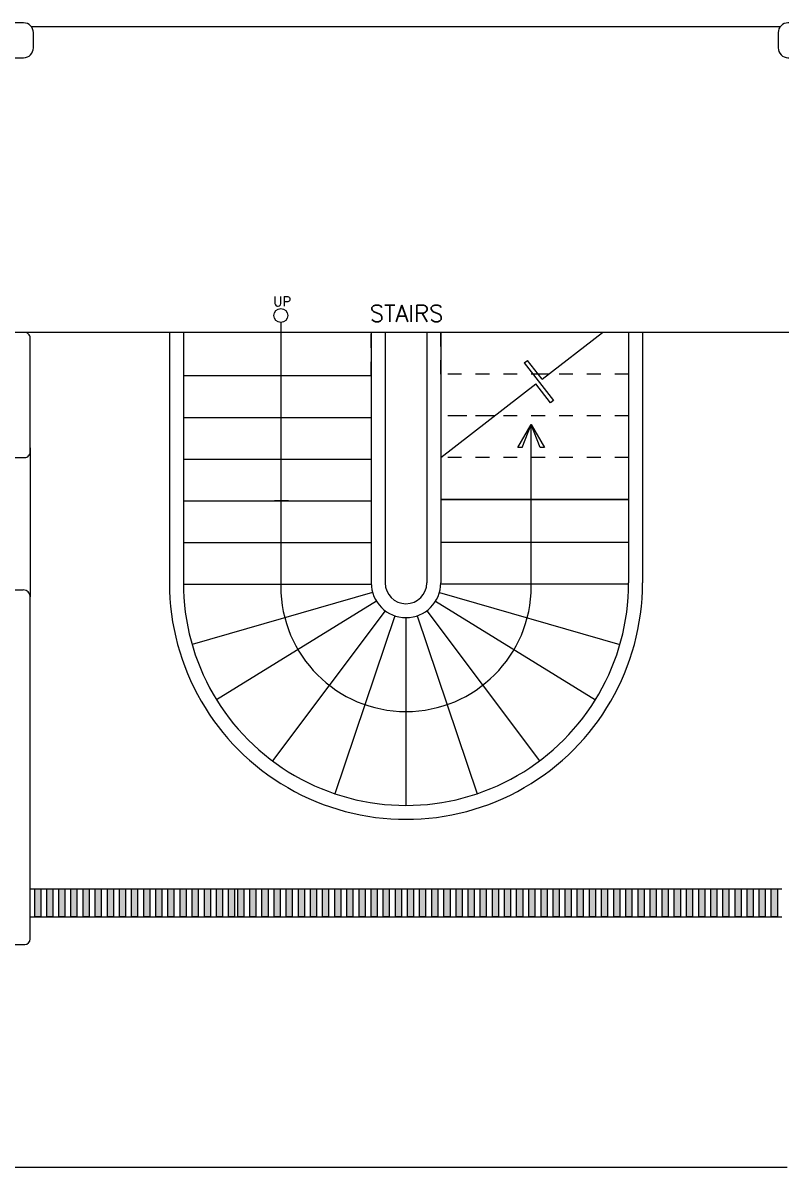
# Model space of a CAD drawing. Header units: metres. Extents: x -232 to 581, y 30 to 789.
# Drawn here: x 101.51 to 106.96, y 726.69 to 734.91 of the extents above; entities that cross this region are included whole.
import ezdxf

# ---------------------------------------------------------------- set-up
doc = ezdxf.new("R2010")
doc.units = ezdxf.units.M
doc.linetypes.add('DASHED', pattern=[0.75, 0.5, -0.25])
for name, color, linetype, lineweight in [('A-DOOR', 35, 'Continuous', 5), ('A-WALL', 250, 'Continuous', 20), ('muros bajitos', 252, 'Continuous', 5), ('textos', 7, 'Continuous', 0)]:
    doc.layers.add(name, color=color, linetype=linetype, lineweight=lineweight)
doc.layers.add('PISO', color=7, linetype='Continuous', lineweight=5, true_color=0xe6e6e6)
doc.styles.add('Roman', font='romans')
doc.styles.get("Standard").update_dxf_attribs({"font": 'arial.ttf'})

# ---------------------------------------------------------------- blocks, each defined once
blk = doc.blocks.new('27.11.2025 LN09 1ER NIVEL')
at = {"layer": 'A-DOOR', "true_color": 0x000000}
h = blk.add_hatch(color=18, dxfattribs=at)
h.dxf.hatch_style = 1
h.paths.add_polyline_path([(181.2694, 93.2441), (181.3127, 93.2441), (181.3127, 93.0441), (181.2694, 93.0441)])
h.paths.add_polyline_path([(181.1819, 93.2441), (181.2252, 93.2441), (181.2252, 93.0441), (181.1819, 93.0441)])
h.paths.add_polyline_path([(181.0944, 93.2441), (181.1376, 93.2441), (181.1376, 93.0441), (181.0944, 93.0441)])
h.paths.add_polyline_path([(181.0078, 93.2441), (181.0511, 93.2441), (181.0511, 93.0441), (181.0078, 93.0441)])
h.paths.add_polyline_path([(180.9203, 93.2441), (180.9636, 93.2441), (180.9636, 93.0441), (180.9203, 93.0441)])
h.paths.add_polyline_path([(180.8338, 93.2441), (180.877, 93.2441), (180.877, 93.0441), (180.8338, 93.0441)])
h.paths.add_polyline_path([(180.7463, 93.2441), (180.7895, 93.2441), (180.7895, 93.0441), (180.7463, 93.0441)])
h.paths.add_polyline_path([(180.6597, 93.2441), (180.703, 93.2441), (180.703, 93.0441), (180.6597, 93.0441)])
h.paths.add_polyline_path([(180.5722, 93.2441), (180.6155, 93.2441), (180.6155, 93.0441), (180.5722, 93.0441)])
h.paths.add_polyline_path([(180.4847, 93.2441), (180.5279, 93.2441), (180.5279, 93.0441), (180.4847, 93.0441)])
h.paths.add_polyline_path([(180.3971, 93.2441), (180.4404, 93.2441), (180.4404, 93.0441), (180.3971, 93.0441)])
h.paths.add_polyline_path([(180.3106, 93.2441), (180.3539, 93.2441), (180.3539, 93.0441), (180.3106, 93.0441)])
h.paths.add_polyline_path([(180.2231, 93.2441), (180.2663, 93.2441), (180.2663, 93.0441), (180.2231, 93.0441)])
h.paths.add_polyline_path([(180.1365, 93.2441), (180.1798, 93.2441), (180.1798, 93.0441), (180.1365, 93.0441)])
h.paths.add_polyline_path([(180.049, 93.2441), (180.0923, 93.2441), (180.0923, 93.0441), (180.049, 93.0441)])
h.paths.add_polyline_path([(179.9625, 93.2441), (180.0057, 93.2441), (180.0057, 93.0441), (179.9625, 93.0441)])
h.paths.add_polyline_path([(179.875, 93.2441), (179.9182, 93.2441), (179.9182, 93.0441), (179.875, 93.0441)])
h.paths.add_polyline_path([(179.8091, 93.2441), (179.8523, 93.2441), (179.8523, 93.0441), (179.8091, 93.0441)])
h.paths.add_polyline_path([(179.7215, 93.2441), (179.7648, 93.2441), (179.7648, 93.0441), (179.7215, 93.0441)])
h.paths.add_polyline_path([(179.635, 93.2441), (179.6783, 93.2441), (179.6783, 93.0441), (179.635, 93.0441)])
h.paths.add_polyline_path([(179.5475, 93.2441), (179.5907, 93.2441), (179.5907, 93.0441), (179.5475, 93.0441)])
h.paths.add_polyline_path([(179.4609, 93.2441), (179.5042, 93.2441), (179.5042, 93.0441), (179.4609, 93.0441)])
h.paths.add_polyline_path([(179.3734, 93.2441), (179.4167, 93.2441), (179.4167, 93.0441), (179.3734, 93.0441)])
h.paths.add_polyline_path([(179.2869, 93.2441), (179.3301, 93.2441), (179.3301, 93.0441), (179.2869, 93.0441)])
h.paths.add_polyline_path([(179.1993, 93.2441), (179.2426, 93.2441), (179.2426, 93.0441), (179.1993, 93.0441)])
h.paths.add_polyline_path([(179.1118, 93.2441), (179.1551, 93.2441), (179.1551, 93.0441), (179.1118, 93.0441)])
h.paths.add_polyline_path([(179.0243, 93.2441), (179.0676, 93.2441), (179.0676, 93.0441), (179.0243, 93.0441)])
h.paths.add_polyline_path([(178.9378, 93.2441), (178.981, 93.2441), (178.981, 93.0441), (178.9378, 93.0441)])
h.paths.add_polyline_path([(178.8502, 93.2441), (178.8935, 93.2441), (178.8935, 93.0441), (178.8502, 93.0441)])
h.paths.add_polyline_path([(178.7637, 93.2441), (178.807, 93.2441), (178.807, 93.0441), (178.7637, 93.0441)])
h.paths.add_polyline_path([(178.6762, 93.2441), (178.7194, 93.2441), (178.7194, 93.0441), (178.6762, 93.0441)])
h.paths.add_polyline_path([(178.5896, 93.2441), (178.6329, 93.2441), (178.6329, 93.0441), (178.5896, 93.0441)])
h.paths.add_polyline_path([(178.5021, 93.2441), (178.5454, 93.2441), (178.5454, 93.0441), (178.5021, 93.0441)])
h.paths.add_polyline_path([(178.4155, 93.2441), (178.4588, 93.2441), (178.4588, 93.0441), (178.4155, 93.0441)], flags=0)
h.paths.add_polyline_path([(183.7093, 93.2441), (183.7525, 93.2441), (183.7525, 93.0441), (183.7093, 93.0441)])
h.paths.add_polyline_path([(183.6227, 93.2441), (183.666, 93.2441), (183.666, 93.0441), (183.6227, 93.0441)])
h.paths.add_polyline_path([(183.5352, 93.2441), (183.5785, 93.2441), (183.5785, 93.0441), (183.5352, 93.0441)])
h.paths.add_polyline_path([(183.4487, 93.2441), (183.4919, 93.2441), (183.4919, 93.0441), (183.4487, 93.0441)])
h.paths.add_polyline_path([(183.3612, 93.2441), (183.4044, 93.2441), (183.4044, 93.0441), (183.3612, 93.0441)])
h.paths.add_polyline_path([(183.1871, 93.2441), (183.2304, 93.2441), (183.2304, 93.0441), (183.1871, 93.0441)])
h.paths.add_polyline_path([(183.2736, 93.2441), (183.3169, 93.2441), (183.3169, 93.0441), (183.2736, 93.0441)])
h.paths.add_polyline_path([(183.0996, 93.2441), (183.1428, 93.2441), (183.1428, 93.0441), (183.0996, 93.0441)])
h.paths.add_polyline_path([(183.012, 93.2441), (183.0553, 93.2441), (183.0553, 93.0441), (183.012, 93.0441)])
h.paths.add_polyline_path([(182.9255, 93.2441), (182.9688, 93.2441), (182.9688, 93.0441), (182.9255, 93.0441)])
h.paths.add_polyline_path([(182.838, 93.2441), (182.8812, 93.2441), (182.8812, 93.0441), (182.838, 93.0441)])
h.paths.add_polyline_path([(182.7514, 93.2441), (182.7947, 93.2441), (182.7947, 93.0441), (182.7514, 93.0441)])
h.paths.add_polyline_path([(182.6639, 93.2441), (182.7072, 93.2441), (182.7072, 93.0441), (182.6639, 93.0441)])
h.paths.add_polyline_path([(182.5764, 93.2441), (182.6196, 93.2441), (182.6196, 93.0441), (182.5764, 93.0441)])
h.paths.add_polyline_path([(182.4889, 93.2441), (182.5321, 93.2441), (182.5321, 93.0441), (182.4889, 93.0441)])
h.paths.add_polyline_path([(182.4023, 93.2441), (182.4456, 93.2441), (182.4456, 93.0441), (182.4023, 93.0441)])
h.paths.add_polyline_path([(182.3148, 93.2441), (182.3581, 93.2441), (182.3581, 93.0441), (182.3148, 93.0441)])
h.paths.add_polyline_path([(182.2283, 93.2441), (182.2715, 93.2441), (182.2715, 93.0441), (182.2283, 93.0441)])
h.paths.add_polyline_path([(182.1407, 93.2441), (182.184, 93.2441), (182.184, 93.0441), (182.1407, 93.0441)])
h.paths.add_polyline_path([(182.0542, 93.2441), (182.0975, 93.2441), (182.0975, 93.0441), (182.0542, 93.0441)])
h.paths.add_polyline_path([(181.9667, 93.2441), (182.0099, 93.2441), (182.0099, 93.0441), (181.9667, 93.0441)])
h.paths.add_polyline_path([(181.8791, 93.2441), (181.9224, 93.2441), (181.9224, 93.0441), (181.8791, 93.0441)])
h.paths.add_polyline_path([(181.7916, 93.2441), (181.8349, 93.2441), (181.8349, 93.0441), (181.7916, 93.0441)])
h.paths.add_polyline_path([(181.7051, 93.2441), (181.7483, 93.2441), (181.7483, 93.0441), (181.7051, 93.0441)])
h.paths.add_polyline_path([(181.6176, 93.2441), (181.6608, 93.2441), (181.6608, 93.0441), (181.6176, 93.0441)])
h.paths.add_polyline_path([(181.531, 93.2441), (181.5743, 93.2441), (181.5743, 93.0441), (181.531, 93.0441)])
h.paths.add_polyline_path([(181.4435, 93.2441), (181.4868, 93.2441), (181.4868, 93.0441), (181.4435, 93.0441)])
h.paths.add_polyline_path([(181.357, 93.2441), (181.4002, 93.2441), (181.4002, 93.0441), (181.357, 93.0441)])
edge = h.paths.add_edge_path()
edge.add_line((178.4588, 93.2441), (178.4588, 93.0441))
edge.add_line((178.4578, 93.0441), (178.4155, 93.0441))
edge.add_line((178.4155, 93.0441), (178.4155, 93.2441))
edge.add_line((178.4155, 93.2441), (178.4578, 93.2441))
h = blk.add_hatch(color=18, dxfattribs=at)
h.dxf.hatch_style = 1
h.paths.add_polyline_path([(178.4588, 93.2441), (178.4155, 93.2441), (178.4155, 93.0441), (178.4588, 93.0441)])
at = {"layer": 'A-DOOR', "color": 18, "true_color": 0x000000}
for p, q in [((178.3838, 93.2441), (183.7838, 93.2441)), ((178.4155, 93.2441), (178.4578, 93.2441)), ((178.4155, 93.0441), (178.4155, 93.2441)), ((178.4588, 93.2441), (178.4588, 93.0441)), ((178.3838, 93.0441), (183.7838, 93.0441)), ((178.4578, 93.0441), (178.4155, 93.0441))]:
    blk.add_line(p, q, dxfattribs=at)
for points in [[(178.4155, 93.2441), (178.4588, 93.2441), (178.4588, 93.0441), (178.4155, 93.0441)], [(178.5021, 93.2441), (178.5453, 93.2441), (178.5453, 93.0441), (178.5021, 93.0441)], [(178.5896, 93.2441), (178.6329, 93.2441), (178.6329, 93.0441), (178.5896, 93.0441)], [(178.6761, 93.2441), (178.7194, 93.2441), (178.7194, 93.0441), (178.6761, 93.0441)], [(178.7637, 93.2441), (178.8069, 93.2441), (178.8069, 93.0441), (178.7637, 93.0441)], [(178.8502, 93.2441), (178.8935, 93.2441), (178.8935, 93.0441), (178.8502, 93.0441)], [(178.9377, 93.2441), (178.981, 93.2441), (178.981, 93.0441), (178.9377, 93.0441)], [(179.0242, 93.2441), (179.0675, 93.2441), (179.0675, 93.0441), (179.0242, 93.0441)], [(179.1118, 93.2441), (179.155, 93.2441), (179.155, 93.0441), (179.1118, 93.0441)], [(179.1993, 93.2441), (179.2426, 93.2441), (179.2426, 93.0441), (179.1993, 93.0441)], [(179.2868, 93.2441), (179.3301, 93.2441), (179.3301, 93.0441), (179.2868, 93.0441)], [(179.3734, 93.2441), (179.4166, 93.2441), (179.4166, 93.0441), (179.3734, 93.0441)], [(179.4609, 93.2441), (179.5042, 93.2441), (179.5042, 93.0441), (179.4609, 93.0441)], [(179.5474, 93.2441), (179.5907, 93.2441), (179.5907, 93.0441), (179.5474, 93.0441)], [(179.635, 93.2441), (179.6782, 93.2441), (179.6782, 93.0441), (179.635, 93.0441)], [(179.7215, 93.2441), (179.7648, 93.2441), (179.7648, 93.0441), (179.7215, 93.0441)], [(179.809, 93.2441), (179.8523, 93.2441), (179.8523, 93.0441), (179.809, 93.0441)], [(179.8749, 93.2441), (179.9182, 93.2441), (179.9182, 93.0441), (179.8749, 93.0441)], [(179.9624, 93.2441), (180.0057, 93.2441), (180.0057, 93.0441), (179.9624, 93.0441)], [(180.049, 93.2441), (180.0922, 93.2441), (180.0922, 93.0441), (180.049, 93.0441)], [(180.1365, 93.2441), (180.1798, 93.2441), (180.1798, 93.0441), (180.1365, 93.0441)], [(180.223, 93.2441), (180.2663, 93.2441), (180.2663, 93.0441), (180.223, 93.0441)], [(180.3106, 93.2441), (180.3538, 93.2441), (180.3538, 93.0441), (180.3106, 93.0441)], [(180.3971, 93.2441), (180.4404, 93.2441), (180.4404, 93.0441), (180.3971, 93.0441)], [(180.4846, 93.2441), (180.5279, 93.2441), (180.5279, 93.0441), (180.4846, 93.0441)], [(180.5722, 93.2441), (180.6154, 93.2441), (180.6154, 93.0441), (180.5722, 93.0441)], [(180.6597, 93.2441), (180.703, 93.2441), (180.703, 93.0441), (180.6597, 93.0441)], [(180.7462, 93.2441), (180.7895, 93.2441), (180.7895, 93.0441), (180.7462, 93.0441)], [(180.8337, 93.2441), (180.877, 93.2441), (180.877, 93.0441), (180.8337, 93.0441)], [(180.9203, 93.2441), (180.9635, 93.2441), (180.9635, 93.0441), (180.9203, 93.0441)], [(181.0078, 93.2441), (181.0511, 93.2441), (181.0511, 93.0441), (181.0078, 93.0441)], [(181.0943, 93.2441), (181.1376, 93.2441), (181.1376, 93.0441), (181.0943, 93.0441)], [(181.1819, 93.2441), (181.2251, 93.2441), (181.2251, 93.0441), (181.1819, 93.0441)], [(181.2694, 93.2441), (181.3127, 93.2441), (181.3127, 93.0441), (181.2694, 93.0441)], [(181.3569, 93.2441), (181.4002, 93.2441), (181.4002, 93.0441), (181.3569, 93.0441)], [(181.4435, 93.2441), (181.4867, 93.2441), (181.4867, 93.0441), (181.4435, 93.0441)], [(181.531, 93.2441), (181.5743, 93.2441), (181.5743, 93.0441), (181.531, 93.0441)], [(181.6175, 93.2441), (181.6608, 93.2441), (181.6608, 93.0441), (181.6175, 93.0441)], [(181.705, 93.2441), (181.7483, 93.2441), (181.7483, 93.0441), (181.705, 93.0441)], [(181.7916, 93.2441), (181.8348, 93.2441), (181.8348, 93.0441), (181.7916, 93.0441)], [(181.8791, 93.2441), (181.9224, 93.2441), (181.9224, 93.0441), (181.8791, 93.0441)], [(181.9666, 93.2441), (182.0099, 93.2441), (182.0099, 93.0441), (181.9666, 93.0441)], [(182.0542, 93.2441), (182.0974, 93.2441), (182.0974, 93.0441), (182.0542, 93.0441)], [(182.1407, 93.2441), (182.184, 93.2441), (182.184, 93.0441), (182.1407, 93.0441)], [(182.2282, 93.2441), (182.2715, 93.2441), (182.2715, 93.0441), (182.2282, 93.0441)], [(182.3148, 93.2441), (182.358, 93.2441), (182.358, 93.0441), (182.3148, 93.0441)], [(182.4023, 93.2441), (182.4455, 93.2441), (182.4455, 93.0441), (182.4023, 93.0441)], [(182.4888, 93.2441), (182.5321, 93.2441), (182.5321, 93.0441), (182.4888, 93.0441)], [(182.5763, 93.2441), (182.6196, 93.2441), (182.6196, 93.0441), (182.5763, 93.0441)], [(182.6639, 93.2441), (182.7071, 93.2441), (182.7071, 93.0441), (182.6639, 93.0441)], [(182.7514, 93.2441), (182.7947, 93.2441), (182.7947, 93.0441), (182.7514, 93.0441)], [(182.8379, 93.2441), (182.8812, 93.2441), (182.8812, 93.0441), (182.8379, 93.0441)], [(182.9255, 93.2441), (182.9687, 93.2441), (182.9687, 93.0441), (182.9255, 93.0441)], [(183.012, 93.2441), (183.0553, 93.2441), (183.0553, 93.0441), (183.012, 93.0441)], [(183.0995, 93.2441), (183.1428, 93.2441), (183.1428, 93.0441), (183.0995, 93.0441)], [(183.1871, 93.2441), (183.2303, 93.2441), (183.2303, 93.0441), (183.1871, 93.0441)], [(183.2736, 93.2441), (183.3168, 93.2441), (183.3168, 93.0441), (183.2736, 93.0441)], [(183.3611, 93.2441), (183.4044, 93.2441), (183.4044, 93.0441), (183.3611, 93.0441)], [(183.4486, 93.2441), (183.4919, 93.2441), (183.4919, 93.0441), (183.4486, 93.0441)], [(183.5352, 93.2441), (183.5784, 93.2441), (183.5784, 93.0441), (183.5352, 93.0441)], [(183.6227, 93.2441), (183.666, 93.2441), (183.666, 93.0441), (183.6227, 93.0441)], [(183.7092, 93.2441), (183.7525, 93.2441), (183.7525, 93.0441), (183.7092, 93.0441)]]:
    blk.add_lwpolyline(points, close=True, dxfattribs=at)
at = {"layer": 'A-WALL', "color": 18, "true_color": 0x000000}
for p, q in [((178.2338, 95.3941), (178.3338, 95.3941)), ((178.3838, 92.8841), (178.3838, 95.3441)), ((177.6238, 92.8441), (178.3438, 92.8441))]:
    blk.add_line(p, q, dxfattribs=at)
for points in [[(178.226, 99.2191), (178.336, 99.2191, 0.414214), (178.406, 99.2891), (178.406, 99.3991, 0.414214), (178.336, 99.4691), (178.226, 99.4691, 0.414214), (178.156, 99.3991), (178.156, 99.2891, 0.414214)], [(183.8288, 99.2191), (183.9388, 99.2191, 0.414214), (184.0088, 99.2891), (184.0088, 99.3991, 0.414214), (183.9388, 99.4691), (183.8288, 99.4691, 0.414214), (183.7588, 99.3991), (183.7588, 99.2891, 0.414214)], [(178.3838, 96.3841), (178.3838, 97.2041, 0.414214), (178.3438, 97.2441), (177.6238, 97.2441, 0.414214), (177.5838, 97.2041), (177.5838, 97.0841, 0.414214), (177.6238, 97.0441), (178.1438, 97.0441, -0.414214), (178.1838, 97.0041), (178.1838, 96.3841, 0.414214), (178.2238, 96.3441), (178.3438, 96.3441, 0.414214)]]:
    blk.add_lwpolyline(points, format="xyb", close=True, dxfattribs=at)
for centre, radius, start, end in [((178.3338, 95.3441), 0.05, 360, 90), ((178.3438, 92.8841), 0.04, 270, 360)]:
    blk.add_arc(centre, radius, start, end, dxfattribs=at)
at = {"layer": 'muros bajitos', "color": 18, "true_color": 0x000000}
for p, q in [((179.3838, 97.2441), (179.3838, 95.4441)), ((179.4838, 97.2441), (179.4838, 95.4441)), ((180.8338, 97.2441), (180.8338, 95.4441)), ((180.9338, 97.2441), (180.9338, 95.4441)), ((181.2338, 97.2441), (181.2338, 95.4441)), ((181.3338, 97.2441), (181.3338, 95.4441)), ((182.6838, 97.2441), (182.6838, 95.4441)), ((182.7838, 97.2441), (182.7838, 95.4441)), ((180.2388, 96.0336), (180.1388, 96.0336))]:
    blk.add_line(p, q, dxfattribs=at)
for radius, end in [(1.7, 0.00098), (1.6, 0.00098), (0.25, 0), (0.15, 0)]:
    blk.add_arc((181.0838, 95.4441), radius, 180, end, dxfattribs=at)
at = {"layer": 'PISO', "color": 18, "true_color": 0x000000}
for p, q in [((178.3896, 99.4441), (183.7751, 99.4441)), ((183.8538, 97.2441), (178.3438, 97.2441)), ((182.0617, 96.9076), (182.4965, 97.2441)), ((181.934, 97.0248), (181.9571, 97.0426)), ((181.934, 97.0248), (182.1432, 96.7546)), ((182.0617, 96.9076), (181.9571, 97.0426)), ((179.4838, 96.9336), (180.8338, 96.9336)), ((182.0334, 96.9441), (181.9965, 96.9441)), ((181.3338, 96.3441), (182.0177, 96.8735)), ((182.1223, 96.7384), (182.0177, 96.8735)), ((182.1432, 96.7546), (182.1223, 96.7384)), ((179.4838, 96.6336), (180.8338, 96.6336)), ((178.3838, 96.4141), (178.3838, 95.3441)), ((179.4838, 96.3336), (180.8338, 96.3336)), ((179.4838, 96.0336), (180.8338, 96.0336)), ((179.4838, 96.0336), (180.8338, 96.0336)), ((182.6838, 96.0441), (181.3338, 96.0441)), ((181.3338, 96.0441), (182.6838, 96.0441)), ((179.4838, 95.7336), (180.8338, 95.7336)), ((182.6838, 95.7336), (181.3338, 95.7336)), ((179.4838, 95.4336), (180.8338, 95.4336)), ((182.6837, 95.4336), (181.3338, 95.4336)), ((180.8436, 95.3747), (179.5467, 94.9999)), ((181.3239, 95.3747), (182.6208, 94.9999)), ((180.8711, 95.3127), (179.7226, 94.6032)), ((181.2964, 95.3127), (182.4449, 94.6032)), ((180.9339, 95.244), (180.1245, 94.1636)), ((181.004, 95.2072), (180.573, 93.9278)), ((181.004, 95.2072), (180.573, 93.9278)), ((181.0838, 95.1941), (181.0838, 93.8441)), ((181.0838, 95.1941), (181.0838, 93.8441)), ((181.1636, 95.2072), (181.5945, 93.9278)), ((181.1636, 95.2072), (181.5945, 93.9278)), ((181.2336, 95.244), (182.043, 94.1636)), ((175.7438, 91.2441), (183.8238, 91.2441))]:
    blk.add_line(p, q, dxfattribs=at)
at = {"layer": 'PISO', "color": 18, "linetype": 'DASHED', "ltscale": 0.1, "true_color": 0x000000}
for p, q in [((180.8338, 96.9336), (180.8338, 97.2441)), ((181.3338, 96.9441), (181.3338, 97.2441)), ((182.7838, 97.2441), (181.3338, 97.2441)), ((182.6838, 96.9441), (181.3338, 96.9441)), ((182.1089, 96.9441), (182.0334, 96.9441)), ((182.6838, 96.6441), (181.3338, 96.6441)), ((181.7213, 96.6441), (181.3338, 96.6441)), ((182.6838, 96.3441), (181.3338, 96.3441))]:
    blk.add_line(p, q, dxfattribs=at)
at = {"layer": 'textos', "color": 18, "true_color": 0x000000}
for p, q in [((180.1838, 97.3154), (180.1838, 95.4191)), ((181.888, 96.4168), (181.9838, 96.5827)), ((181.919, 96.4168), (181.9838, 96.5827)), ((181.9838, 95.4191), (181.9838, 96.5827)), ((181.9838, 96.5827), (182.0795, 96.4168)), ((182.0485, 96.4168), (181.9838, 96.5827)), ((181.919, 96.4168), (181.888, 96.4168)), ((182.0795, 96.4168), (182.0485, 96.4168)), ((181.0838, 94.5191), (181.0838, 94.5191))]:
    blk.add_line(p, q, dxfattribs=at)
blk.add_circle((180.1838, 97.3654), 0.05, dxfattribs=at)
for start, end in [(180, 270), (270, 0)]:
    blk.add_arc((181.0838, 95.4191), 0.9, start, end, dxfattribs=at)
at = {"layer": 'textos', "color": 18, "true_color": 0x000000, "insert": (180.1301, 97.5017), "char_height": 0.07, "attachment_point": 1, "style": 'Roman'}
blk.add_mtext_dynamic_manual_height_columns('UP', width=109.130705, gutter_width=50, heights=[0], dxfattribs=at)
at = {"layer": 'textos', "color": 18, "true_color": 0x000000, "insert": (179.3859, 97.3207), "char_height": 0.15, "width": 3.404877, "attachment_point": 7}
blk.add_mtext('\\pxqc;{\\Fromans|c0;\\H0.8x;STAIRS}', dxfattribs=at)

msp = doc.modelspace()

# ---------------------------------------------------------------- block references
at = {"color": 1}
msp.add_blockref('27.11.2025 LN09 1ER NIVEL', (-76.818, 635.4443), dxfattribs=at)

doc.saveas('drawing.dxf')
